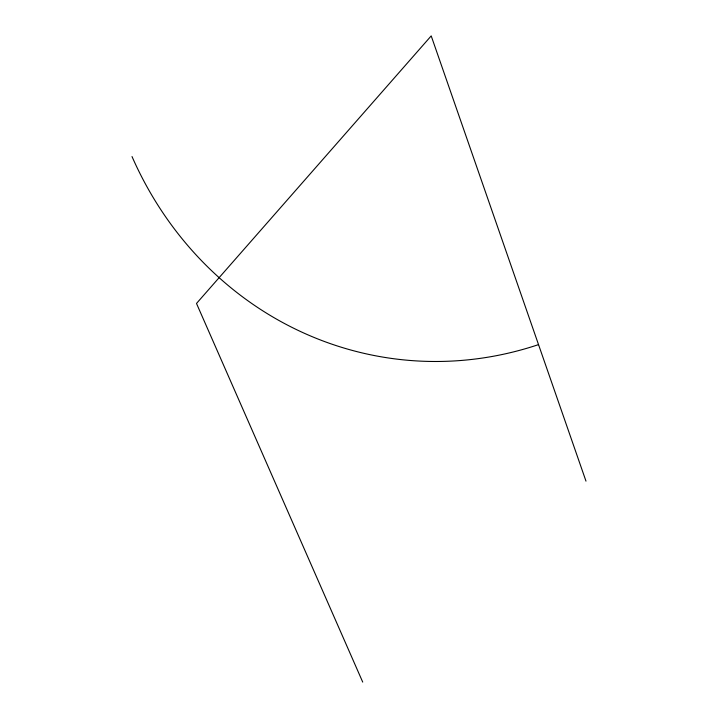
<?xml version="1.0" encoding="UTF-8"?>
<svg xmlns="http://www.w3.org/2000/svg" width="718" height="718" viewBox="0 0 718 718"><rect width="100%" height="100%" fill="white"/><g stroke="black" fill="none" stroke-linecap="round" stroke-linejoin="round"><path stroke-width="1.08" d="M362.725 682.1L196.499 303.454L431.204 35.9L585.987 481.132M538.527 344.613A363.676 340.511 -82.8 0 1 132.013 156.56"/></g></svg>
